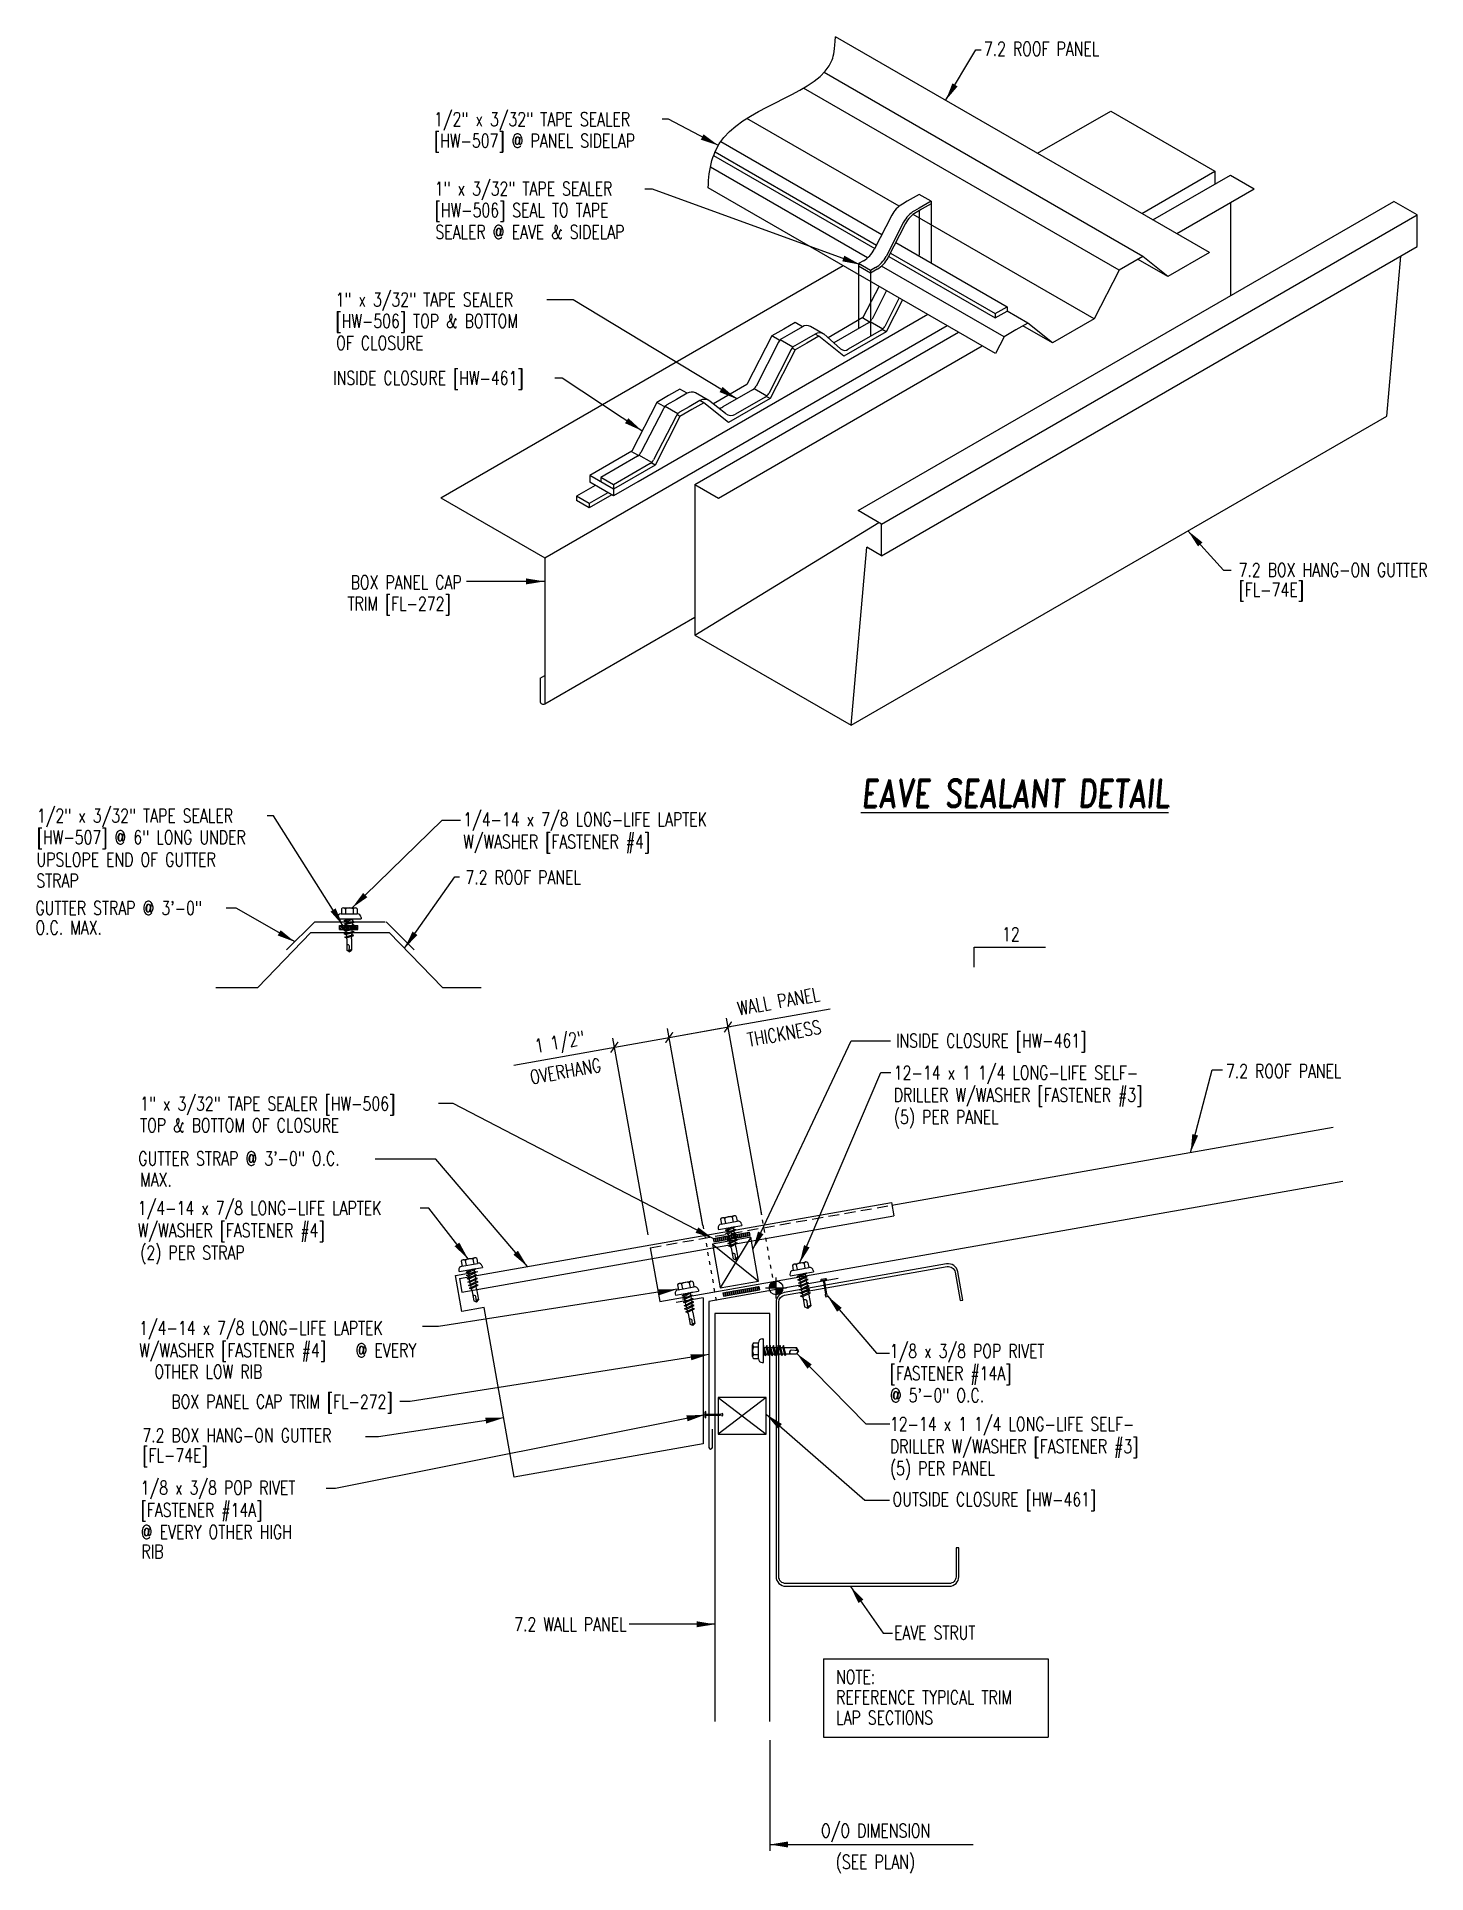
# Model space of a CAD drawing. Extents: x 3.4 to 41.4, y 9 to 59.3.
import ezdxf
from ezdxf.enums import TextEntityAlignment as Align

# ---------------------------------------------------------------- set-up
doc = ezdxf.new("R2010")
doc.units = 0
doc.header["$LTSCALE"] = 4
doc.header["$MEASUREMENT"] = 0
doc.linetypes.add('DOT2', pattern=[0.125, 0, -0.125])
doc.linetypes.add('HIDDEN', pattern=[0.375, 0.25, -0.125])
doc.layers.get('0').update_dxf_attribs({"linetype": 'CONTINUOUS'})
for name, color, linetype in [('CLOSURE', 3, 'CONTINUOUS'), ('DIM', 2, 'CONTINUOUS'), ('DIM-DETAILS', 7, 'CONTINUOUS'), ('FASTENER', 9, 'CONTINUOUS'), ('GRID', 9, 'CONTINUOUS'), ('LABEL', 6, 'CONTINUOUS'), ('MARK', 1, 'CONTINUOUS'), ('PANEL', 11, 'CONTINUOUS'), ('PANEL-S', 11, 'CONTINUOUS'), ('SEALANT', 8, 'CONTINUOUS'), ('SECTION', 11, 'CONTINUOUS'), ('STLA', 12, 'CONTINUOUS'), ('TAPE', 9, 'CONTINUOUS'), ('TEXT', 2, 'CONTINUOUS'), ('TRIM', 6, 'CONTINUOUS')]:
    doc.layers.add(name, color=color, linetype=linetype)
doc.styles.add('ROMAND', font='romand', dxfattribs={"height": 0.075})
doc.styles.add('TEXT', font='SIMPLEX.shx', dxfattribs={"width": 0.75, "height": 0.375})
doc.styles.add('TEXT1', font='ROMANS.shx', dxfattribs={"width": 0.75, "height": 0.375})
doc.dimstyles.new('DETAIL$7', dxfattribs={"dimscale": 4, "dimtxt": 0.375, "dimasz": 0.125, "dimexe": 0.0625, "dimexo": 0.0625, "dimgap": 0.0625, "dimtad": 1, "dimdec": 4, "dimzin": 3, "dimdsep": 46, "dimlunit": 4, "dimtxsty": 'TEXT', "dimblk": 'ARCHTICK', "dimcen": 0.0625, "dimclrd": 7, "dimclre": 7, "dimclrt": 2, "dimadec": 0, "dimazin": 0, "dimtfac": 0.6, "dimtdec": 4, "dimtmove": 0, "dimatfit": 3, "dimfxl": 0, "dimfrac": 2, "dimtolj": 1, "dimtzin": 0, "dimarcsym": 0})

# ---------------------------------------------------------------- blocks, each defined once
blk = doc.blocks.new('fm4')
at = {"layer": 'FASTENER', "color": 12}
for p, q in [((-0.089, 0.018), (0.089, 0.018)), ((0.06, 0.04), (-0.06, 0.04)), ((-0.012, 0.018), (-0.012, -0.373)), ((0.012, 0.018), (0.012, -0.373)), ((-0.02, -0.45), (0.02, -0.45))]:
    blk.add_line(p, q, dxfattribs=at)
for centre, radius, start, end in [((0, -0.066), 0.123, 119.4777, 136.6143), ((0, -0.066), 0.123, 43.3857, 60.5223), ((0, -0.428), 0.03, 143.7655, 228.4038), ((-0.075, -0.373), 0.0625, 323.7655, 0), ((0.075, -0.373), 0.0625, 180, 216.2345), ((0, -0.428), 0.03, 311.5962, 36.2345)]:
    blk.add_arc(centre, radius, start, end, dxfattribs=at)
blk = doc.blocks.new('FD-F14A')
at = {"layer": 'TEXT', "style": 'TEXT1', "width": 0.75}
for s, p in [('1/8 x 3/8 POP RIVET', (0.005, -0.041)), ('[FASTENER #14A]', (0.005, -0.193))]:
    blk.add_text(s, height=0.09375, dxfattribs=at).set_placement(p)
blk.add_attdef('(QUANTITY)', (0.005, -0.344), '', height=0.0938, dxfattribs=at)
blk = doc.blocks.new('fz9')
at = {"layer": 'FASTENER'}
for p, q in [((-0.324, 0.071), (-0.324, 0.037)), ((-0.324, 0.037), (0.324, 0.037)), ((-0.224, 0.171), (0.215, 0.171)), ((-0.215, 0.305), (-0.215, 0.171)), ((-0.161, 0.337), (0.161, 0.337)), ((-0.139, -0.016), (0.046, 0.037)), ((-0.107, 0.305), (-0.107, 0.171)), ((-0.104, -0.036), (0.139, 0.033)), ((-0.086, 0.037), (0.086, 0.037)), ((-0.086, 0.037), (-0.086, -0.001)), ((0.086, 0.037), (0.133, 0.037)), ((0.086, 0.018), (0.086, -0.042)), ((0.107, 0.305), (0.107, 0.171)), ((0.139, 0.033), (0.133, 0.037)), ((0.215, 0.305), (0.215, 0.171)), ((0.324, 0.071), (0.324, 0.037)), ((-0.104, -0.036), (-0.139, -0.016)), ((-0.139, -0.107), (0.104, -0.038)), ((-0.104, -0.127), (-0.139, -0.107)), ((-0.139, -0.198), (0.104, -0.128)), ((-0.104, -0.218), (-0.139, -0.198)), ((-0.139, -0.289), (0.104, -0.219)), ((-0.104, -0.309), (-0.139, -0.289)), ((-0.139, -0.38), (0.104, -0.31)), ((-0.104, -0.4), (-0.139, -0.38)), ((-0.139, -0.47), (0.104, -0.401)), ((-0.104, -0.491), (-0.139, -0.47)), ((-0.139, -0.561), (0.104, -0.492)), ((-0.104, -0.127), (0.139, -0.058)), ((-0.104, -0.218), (0.139, -0.149)), ((-0.104, -0.309), (0.139, -0.239)), ((-0.104, -0.4), (0.139, -0.33)), ((-0.104, -0.491), (0.139, -0.421)), ((-0.086, -0.031), (-0.086, -0.092)), ((-0.086, -0.122), (-0.086, -0.183)), ((-0.086, -0.213), (-0.086, -0.274)), ((-0.086, -0.304), (-0.086, -0.364)), ((-0.086, -0.395), (-0.086, -0.455)), ((-0.086, -0.486), (-0.086, -0.546)), ((0.086, -0.073), (0.086, -0.133)), ((0.086, -0.164), (0.086, -0.224)), ((0.086, -0.255), (0.086, -0.315)), ((0.086, -0.345), (0.086, -0.406)), ((0.086, -0.436), (0.086, -0.497)), ((0.139, -0.058), (0.104, -0.038)), ((0.139, -0.149), (0.104, -0.128)), ((0.139, -0.239), (0.104, -0.219)), ((0.139, -0.33), (0.104, -0.31)), ((0.139, -0.421), (0.104, -0.401)), ((0.139, -0.512), (0.104, -0.492)), ((-0.104, -0.581), (-0.139, -0.561)), ((-0.104, -0.581), (0.139, -0.512)), ((-0.086, -0.577), (-0.086, -0.869)), ((0, -0.929), (-0.086, -0.869)), ((-0.002, -0.914), (0.014, -0.727)), ((0, -0.929), (0.086, -0.869)), ((0.086, -0.527), (0.086, -0.869))]:
    blk.add_line(p, q, dxfattribs=at)
for centre, radius, start, end in [((-0.224, 0.071), 0.1, 90, 180), ((-0.161, 0.274), 0.0628, 29.8754, 150.1246), ((0, 0.141), 0.196, 56.9974, 123.0026), ((0.161, 0.274), 0.0628, 29.8754, 150.1246), ((0.224, 0.071), 0.1, 0, 90), ((-0.046, -0.739), 0.0615, 11.1445, 130.906), ((0.054, -0.915), 0.0563, 55.4585, 194.8454)]:
    blk.add_arc(centre, radius, start, end, dxfattribs=at)
blk = doc.blocks.new('wp')
at = {"layer": 'SECTION'}
for p, q in [((-0.096, 0), (0.096, 0)), ((0, -0.096), (0, 0.096))]:
    blk.add_line(p, q, dxfattribs=at)
at = {"layer": 'SECTION', "const_width": 0.0625}
for points in [[(0, 0.031, 0.414214), (-0.031, 0, 1)], [(0, -0.031, 0.414214), (0.031, 0, 1)]]:
    blk.add_lwpolyline(points, format="xyb", dxfattribs=at)
at = {"layer": 'SECTION'}
blk.add_circle((0, 0), 0.0625, dxfattribs=at)
blk = doc.blocks.new('_ArchTick')
at = {"color": 0, "const_width": 0.15}
blk.add_lwpolyline([(-0.5, -0.5), (0.5, 0.5)], dxfattribs=at)
blk = doc.blocks.new('A$C30686E82')
for p, q in [((-2.715, 0.761), (3.437, 0.761)), ((-2.715, 0.761), (-2.715, -1.379)), ((3.437, 0.761), (3.437, -1.379)), ((-2.715, -1.379), (3.437, -1.379))]:
    blk.add_line(p, q)
at = {"layer": 'TEXT', "style": 'TEXT1', "width": 0.75}
for s, p in [('NOTE:', (-2.368, 0.081)), ('REFERENCE TYPICAL TRIM', (-2.368, -0.477)), ('LAP SECTIONS', (-2.368, -1.035))]:
    blk.add_text(s, height=0.375, dxfattribs=at).set_placement(p)
blk = doc.blocks.new('slopl1')
at = {"layer": 'MARK', "color": 6}
blk.add_lwpolyline([(0, 0), (0, 0.137), (0.487, 0.137)], dxfattribs=at)
at = {"layer": 'MARK', "color": 2, "style": 'TEXT1', "width": 0.75}
blk.add_text('12', height=0.0938, dxfattribs=at).set_placement((0.191, 0.178))
blk.add_attdef('SLOPL1', text='', height=0.0938, dxfattribs=at).set_placement((-0.055, 0.024), align=Align.RIGHT)
blk = doc.blocks.new('FD-F4')
at = {"layer": 'TEXT', "style": 'TEXT1', "width": 0.75}
for s, p in [('1/4-14 x 7/8 LONG-LIFE LAPTEK', (0.005, -0.041)), ('W/WASHER [FASTENER #4]', (0.005, -0.193))]:
    blk.add_text(s, height=0.09375, dxfattribs=at).set_placement(p)
blk.add_attdef('(QUANTITY)', (1.485, -0.193), '', height=0.0938, dxfattribs=at)
blk = doc.blocks.new('FD-F3')
at = {"layer": 'TEXT', "style": 'TEXT1', "width": 0.75}
for s, p in [('12-14 x 1 1/4 LONG-LIFE SELF-', (0.005, -0.041)), ('DRILLER W/WASHER [FASTENER #3]', (0.005, -0.193))]:
    blk.add_text(s, height=0.09375, dxfattribs=at).set_placement(p)
blk.add_attdef('(QUANTITY)', (0.005, -0.344), '', height=0.0938, dxfattribs=at)
blk = doc.blocks.new('A$C6938402A')
at = {"layer": 'TAPE'}
h = blk.add_hatch(dxfattribs=at)
h.set_pattern_fill('DOTS', color=256, scale=0.35, angle=270, style=0)
h.set_pattern_definition([(270, (-22.332364, -26.379487), (0.021875, -0.0109375), [0, -0.021875])])
h.paths.add_polyline_path([(-0.563, -0.04), (-0.547, -0.132), (0.438, 0.041), (0.422, 0.134)])
at = {"layer": 'SEALANT'}
for p, q in [((-0.563, -0.04), (0.422, 0.134)), ((-0.547, -0.132), (0.438, 0.041)), ((0.422, 0.134), (0.438, 0.041)), ((-0.563, -0.04), (-0.547, -0.132))]:
    blk.add_line(p, q, dxfattribs=at)
blk = doc.blocks.new('LAY-LAB')
at = {"layer": 'LABEL', "color": 6, "style": 'ROMAND', "oblique": 5, "width": 0.75}
blk.add_attdef('LAY-LAB', (0.017, 0.036), '', height=0.188, dxfattribs=at)
blk = doc.blocks.new('A$C737C3CF5')
at = {"layer": 'TRIM'}
for p, q in [((-7.738, 1.596), (4.08, 3.679)), ((4.08, 3.679), (4.145, 3.31)), ((-7.672, 1.226), (4.145, 3.31)), ((-7.738, 1.596), (-7.672, 1.226))]:
    blk.add_line(p, q, dxfattribs=at)
blk = doc.blocks.new('fz5')
at = {"layer": 'FASTENER'}
for p, q in [((-0.326, 0.071), (-0.326, 0.037)), ((-0.326, 0.037), (0.322, 0.037)), ((-0.226, 0.171), (0.214, 0.171)), ((-0.217, 0.305), (-0.217, 0.171)), ((-0.163, 0.337), (0.159, 0.337)), ((-0.141, -0.014), (0.037, 0.037)), ((-0.108, 0.305), (-0.108, 0.171)), ((-0.105, -0.034), (0.137, 0.035)), ((-0.088, 0.037), (-0.088, 0.001)), ((-0.088, 0.037), (0.085, 0.037)), ((0.085, 0.037), (0.134, 0.037)), ((0.085, 0.02), (0.085, -0.041)), ((0.105, 0.305), (0.105, 0.171)), ((0.137, 0.035), (0.134, 0.037)), ((0.214, 0.305), (0.214, 0.171)), ((0.322, 0.071), (0.322, 0.037)), ((-0.105, -0.034), (-0.141, -0.014)), ((-0.141, -0.105), (0.102, -0.036)), ((-0.105, -0.125), (-0.141, -0.105)), ((-0.141, -0.196), (0.102, -0.127)), ((-0.105, -0.216), (-0.141, -0.196)), ((-0.141, -0.287), (0.102, -0.217)), ((-0.105, -0.307), (-0.141, -0.287)), ((-0.141, -0.378), (0.102, -0.308)), ((-0.105, -0.398), (-0.141, -0.378)), ((-0.122, -0.463), (0.089, -0.403)), ((-0.086, -0.483), (-0.122, -0.463)), ((-0.105, -0.125), (0.137, -0.056)), ((-0.105, -0.216), (0.137, -0.147)), ((-0.105, -0.307), (0.137, -0.238)), ((-0.105, -0.398), (0.137, -0.328)), ((-0.088, -0.029), (-0.088, -0.09)), ((-0.088, -0.12), (-0.088, -0.181)), ((-0.084, -0.27), (-0.088, -0.211)), ((-0.086, -0.483), (0.124, -0.423)), ((-0.078, -0.36), (-0.082, -0.3)), ((-0.071, -0.449), (-0.075, -0.389)), ((-0.066, -0.516), (-0.069, -0.478)), ((0.063, -0.515), (0.068, -0.439)), ((0.071, -0.408), (0.075, -0.346)), ((0.077, -0.315), (0.082, -0.253)), ((0.084, -0.223), (0.085, -0.211)), ((0.085, -0.071), (0.085, -0.131)), ((0.085, -0.162), (0.085, -0.211)), ((0.124, -0.423), (0.089, -0.403)), ((0.137, -0.056), (0.102, -0.036)), ((0.137, -0.147), (0.102, -0.127)), ((0.137, -0.238), (0.102, -0.217)), ((0.137, -0.328), (0.102, -0.308)), ((-0.066, -0.516), (-0.066, -0.82)), ((-0.002, -0.866), (-0.066, -0.82)), ((-0.003, -0.854), (0.009, -0.714)), ((-0.002, -0.866), (0.063, -0.82)), ((0.063, -0.516), (0.063, -0.82))]:
    blk.add_line(p, q, dxfattribs=at)
for centre, radius, start, end in [((-0.226, 0.071), 0.1, 90, 180), ((-0.163, 0.274), 0.0628, 29.8754, 150.1246), ((-0.002, 0.141), 0.196, 56.9974, 123.0026), ((0.159, 0.274), 0.0628, 29.8754, 150.1246), ((0.222, 0.071), 0.1, 0, 90), ((-0.036, -0.723), 0.0461, 11.1445, 130.906), ((0.039, -0.855), 0.0422, 55.4585, 194.8454), ((0.073, -0.516), 0.01, 175.9484, 180)]:
    blk.add_arc(centre, radius, start, end, dxfattribs=at)
blk = doc.blocks.new('A$C22B817AC')
at = {"layer": 'TAPE'}
h = blk.add_hatch(dxfattribs=at)
h.set_pattern_fill('DOTS', color=256, scale=0.35, angle=270, style=0)
h.set_pattern_definition([(270, (-46.173024, -15.338993), (0.021875, -0.0109375), [0, -0.021875])])
h.paths.add_polyline_path([(-1.948, 1.156), (-1.928, 1.267), (-2.421, 1.354), (-2.44, 1.243)])
for p, q in [((-2.44, 1.243), (-2.421, 1.354)), ((-2.44, 1.243), (-1.948, 1.156)), ((-2.421, 1.354), (-1.928, 1.267)), ((-1.948, 1.156), (-1.928, 1.267))]:
    blk.add_line(p, q, dxfattribs=at)

msp = doc.modelspace()

# ---------------------------------------------------------------- linework, layer by layer
at = {"layer": 'CLOSURE'}
for p, q in [((26.445, 52.441), (26.005, 51.581)), ((27.087, 52.071), (26.64, 51.197)), ((27.782, 51.669), (19.851, 47.091)), ((24.148, 51.446), (23.838, 51.267)), ((24.348, 51.331), (24.148, 51.446)), ((26.005, 51.581), (25.051, 51.031)), ((26.187, 51.459), (25.99, 51.572)), ((23.513, 51.08), (22.832, 49.749)), ((23.838, 51.267), (23.513, 51.08)), ((23.713, 50.964), (23.513, 51.08)), ((24.472, 50.884), (24.148, 50.696)), ((24.797, 51.071), (24.472, 50.884)), ((24.797, 51.071), (24.695, 51.13)), ((25.478, 50.527), (24.797, 51.071)), ((26.64, 51.197), (25.478, 50.527)), ((26.64, 51.197), (26.535, 51.258)), ((24.148, 50.696), (23.466, 49.365)), ((24.148, 50.696), (24.065, 50.744)), ((20.688, 49.449), (20.363, 49.261)), ((20.998, 49.628), (20.688, 49.449)), ((21.198, 49.512), (20.998, 49.628)), ((21.647, 49.253), (21.546, 49.312)), ((22.832, 49.749), (21.914, 49.219)), ((23.466, 49.365), (22.329, 48.709)), ((23.466, 49.365), (23.361, 49.426)), ((20.363, 49.261), (19.682, 47.931)), ((20.998, 48.878), (20.317, 47.547)), ((20.564, 49.146), (20.363, 49.261)), ((20.998, 48.878), (20.915, 48.926)), ((21.323, 49.065), (20.998, 48.878)), ((21.647, 49.253), (21.323, 49.065)), ((22.329, 48.709), (21.647, 49.253)), ((19.682, 47.931), (18.53, 47.265)), ((21.323, 47.94), (19.179, 46.703)), ((19.865, 47.808), (19.667, 47.922)), ((19.179, 46.89), (18.53, 47.265)), ((18.53, 47.265), (18.53, 47.078)), ((20.317, 47.547), (19.179, 46.89)), ((20.317, 47.547), (20.212, 47.608)), ((19.179, 46.703), (18.53, 47.078)), ((19.179, 46.89), (19.179, 46.703)), ((22.937, 26.408), (21.891, 26.224)), ((21.891, 26.224), (22.102, 25.027)), ((21.891, 26.224), (23.148, 25.212)), ((22.937, 26.408), (22.102, 25.027)), ((23.148, 25.212), (22.937, 26.408)), ((22.102, 25.027), (23.148, 25.212)), ((22.046, 22.024), (22.046, 21.024)), ((23.357, 22.024), (22.046, 22.024)), ((22.046, 22.024), (23.357, 21.024)), ((23.357, 22.024), (22.046, 21.024)), ((23.357, 21.024), (23.357, 22.024)), ((22.046, 21.024), (23.357, 21.024))]:
    msp.add_line(p, q, dxfattribs=at)
at = {"layer": 'DIM', "color": 7}
msp.add_line((23.455, 12.647), (23.455, 9.613), dxfattribs=at)
at = {"layer": 'DIM-DETAILS', "linetype": 'DOT2', "ltscale": 0.3}
for p, q in [((23.581, 25.061), (23.077, 27.917)), ((21.625, 26.74), (21.989, 24.678))]:
    msp.add_line(p, q, dxfattribs=at)
at = {"layer": 'GRID', "ltscale": 0.1}
for p, q in [((25.885, 52.99), (25.885, 51.281)), ((26.21, 52.873), (26.21, 51.067))]:
    msp.add_line(p, q, dxfattribs=at)
at = {"layer": 'PANEL'}
for p, q in [((26.798, 27.29), (38.873, 29.419)), ((20.447, 24.647), (39.133, 27.942)), ((20.186, 26.124), (20.447, 24.647)), ((23.455, 24.324), (21.955, 24.324)), ((21.955, 24.324), (21.955, 13.157)), ((23.455, 13.157), (23.455, 24.324))]:
    msp.add_line(p, q, dxfattribs=at)
at = {"layer": 'PANEL', "linetype": 'HIDDEN', "ltscale": 0.3}
msp.add_line((20.186, 26.124), (26.798, 27.29), dxfattribs=at)
at = {"layer": 'PANEL-S'}
for p, q in [((35.483, 53.365), (25.255, 59.271)), ((33.015, 52.878), (24.377, 57.865)), ((33.665, 53.253), (24.94, 58.289)), ((26.995, 54.629), (22.827, 57.035)), ((26.13, 53.216), (21.83, 55.699)), ((29.631, 50.601), (21.773, 55.138)), ((32.334, 51.547), (27.379, 54.407)), ((35.483, 53.365), (34.346, 52.708)), ((29.865, 51.059), (26.514, 52.994)), ((33.015, 52.878), (32.334, 51.547)), ((33.665, 53.253), (33.015, 52.878)), ((34.346, 52.708), (33.534, 53.177)), ((34.346, 52.708), (33.665, 53.253)), ((30.515, 51.434), (29.95, 51.761)), ((30.515, 51.434), (30.19, 51.247)), ((31.196, 50.89), (30.384, 51.359)), ((31.196, 50.89), (30.515, 51.434)), ((32.334, 51.547), (31.196, 50.89)), ((29.865, 51.059), (29.631, 50.601)), ((30.19, 51.247), (29.865, 51.059))]:
    msp.add_line(p, q, dxfattribs=at)
msp.add_lwpolyline([(8.301, 33.25), (9.443, 33.25), (10.897, 34.75), (13.043, 34.75), (14.497, 33.25), (15.554, 33.25)], dxfattribs=at)
msp.add_open_spline([(21.773, 55.138), (21.782, 55.662), (22.148, 57.274), (25.117, 57.79), (25.224, 58.911), (25.255, 59.271)], degree=3, knots=[1.951594, 1.951594, 1.951594, 1.951594, 3.98318, 8.842634, 9.555001, 9.555001, 9.555001, 9.555001], dxfattribs=at)
at = {"layer": 'SEALANT'}
for p, q in [((29.625, 51.573), (29.95, 51.761)), ((29.625, 51.691), (29.625, 51.573))]:
    msp.add_line(p, q, dxfattribs=at)
at = {"layer": 'STLA'}
msp.add_lwpolyline([(28.735, 24.691), (28.598, 25.467, 0.414214), (28.295, 25.68), (23.845, 24.895, 0.36397), (23.629, 24.637), (23.629, 17.119, 0.414214), (23.891, 16.857), (28.366, 16.857, 0.414214), (28.629, 17.119), (28.629, 17.907), (28.554, 17.907), (28.554, 17.119, -0.414214), (28.366, 16.932), (23.891, 16.932, -0.414214), (23.703, 17.119), (23.703, 24.637, -0.36397), (23.858, 24.822), (28.307, 25.606, -0.414214), (28.525, 25.454), (28.661, 24.678)], format="xyb", close=True, dxfattribs=at)
at = {"layer": 'TAPE'}
for p, q in [((22.116, 56.401), (26.524, 53.856)), ((21.92, 56.021), (26.329, 53.476)), ((21.958, 56.117), (26.375, 53.567)), ((27.544, 54.955), (27.219, 54.768)), ((27.868, 54.768), (27.544, 54.955)), ((26.793, 54.383), (26.314, 53.446)), ((27.219, 54.768), (27.086, 54.691)), ((27.544, 54.58), (27.411, 54.503)), ((27.596, 54.54), (27.462, 54.463)), ((27.868, 54.768), (27.544, 54.58)), ((27.868, 54.697), (27.544, 54.51)), ((27.544, 54.51), (27.544, 53.293)), ((27.868, 54.768), (27.868, 54.697)), ((27.868, 54.697), (27.868, 53.08)), ((27.118, 54.196), (26.638, 53.259)), ((27.17, 54.155), (26.69, 53.219)), ((26.756, 53.347), (29.625, 51.691)), ((26.904, 53.636), (29.95, 51.878)), ((26.021, 53.139), (25.885, 53.06)), ((26.21, 52.873), (25.885, 53.06)), ((25.885, 53.06), (25.885, 52.99)), ((26.21, 52.802), (25.885, 52.99)), ((26.346, 52.951), (26.21, 52.873)), ((26.398, 52.911), (26.21, 52.802)), ((26.21, 52.873), (26.21, 52.802)), ((26.71, 53.256), (29.625, 51.573)), ((26.653, 52.321), (26.253, 51.539)), ((27, 52.12), (26.6, 51.339)), ((29.625, 51.691), (29.95, 51.878)), ((29.95, 51.878), (29.95, 51.761)), ((24.347, 51.33), (24.052, 51.16)), ((24.919, 51.142), (24.572, 51.343)), ((26.155, 51.437), (25.208, 50.889)), ((26.549, 51.27), (26.201, 51.471)), ((23.694, 50.907), (23.08, 49.707)), ((24.087, 50.769), (23.74, 50.97)), ((24.052, 51.16), (23.791, 51.009)), ((24.399, 50.959), (24.138, 50.809)), ((24.695, 51.13), (24.399, 50.959)), ((25.391, 50.724), (24.937, 51.134)), ((26.503, 51.236), (25.602, 50.716)), ((24.041, 50.706), (23.427, 49.507)), ((20.902, 49.341), (20.642, 49.191)), ((21.198, 49.512), (20.902, 49.341)), ((21.545, 49.311), (21.25, 49.141)), ((21.77, 49.324), (21.422, 49.524)), ((22.241, 48.959), (21.826, 49.29)), ((22.982, 49.604), (22.174, 49.138)), ((23.329, 49.404), (22.522, 48.938)), ((23.373, 49.436), (23.026, 49.637)), ((20.544, 49.088), (19.93, 47.889)), ((20.891, 48.888), (20.277, 47.688)), ((20.937, 48.951), (20.59, 49.151)), ((21.25, 49.141), (20.989, 48.99)), ((19.833, 47.786), (18.832, 47.208)), ((20.224, 47.618), (19.876, 47.818)), ((20.18, 47.586), (19.179, 47.008)), ((18.681, 46.99), (18.164, 46.692)), ((19.028, 46.79), (18.511, 46.492)), ((19.179, 47.008), (18.832, 47.208)), ((18.832, 47.208), (18.832, 47.091)), ((19.179, 47.008), (19.179, 46.89)), ((18.511, 46.492), (18.164, 46.692)), ((18.164, 46.692), (18.164, 46.574)), ((18.511, 46.374), (18.164, 46.574)), ((19.13, 46.731), (18.511, 46.374)), ((18.511, 46.492), (18.511, 46.374))]:
    msp.add_line(p, q, dxfattribs=at)
for centre, radius, start, end in [((27.461, 54.041), 0.75, 120, 152.8916), ((27.786, 53.854), 0.75, 120, 152.8916), ((27.837, 53.814), 0.75, 120, 152.8916), ((25.646, 53.788), 0.75, 300, 332.8916), ((25.971, 53.601), 0.75, 300, 332.8916), ((26.023, 53.56), 0.75, 300, 332.8916), ((24.472, 51.114), 0.25, 66.4852, 120), ((26.03, 51.653), 0.25, 300, 332.8916), ((26.378, 51.453), 0.25, 300, 332.8916), ((23.916, 50.793), 0.25, 120, 152.8916), ((24.263, 50.592), 0.25, 120, 152.8916), ((24.82, 50.913), 0.25, 61.8506, 120), ((25.502, 50.868), 0.182, 232.4218, 303.5534), ((21.323, 49.295), 0.25, 66.4852, 120), ((21.67, 49.095), 0.25, 51.3833, 120), ((22.857, 49.821), 0.25, 300, 332.8916), ((23.204, 49.621), 0.25, 300, 332.8916), ((20.767, 48.974), 0.25, 120, 152.8916), ((21.114, 48.774), 0.25, 120, 152.8916), ((22.049, 49.355), 0.25, 271.9424, 300), ((22.397, 49.154), 0.25, 231.3833, 300), ((19.708, 48.003), 0.25, 300, 332.8916), ((20.055, 47.802), 0.25, 300, 332.8916)]:
    msp.add_arc(centre, radius, start, end, dxfattribs=at)
at = {"layer": 'TEXT', "color": 7}
for p, q in [((20.703, 31.877), (22.378, 32.177)), ((23.234, 27.021), (22.267, 32.411)), ((22.311, 32.165), (25.11, 32.666)), ((16.452, 31.124), (20.703, 31.877)), ((20.125, 26.473), (19.159, 31.856)), ((21.625, 26.74), (20.659, 32.123)), ((21.626, 26.733), (20.659, 32.123)), ((20.703, 31.877), (22.112, 32.13))]:
    msp.add_line(p, q, dxfattribs=at)
at = {"layer": 'TRIM'}
for p, q in [((30.782, 56.079), (32.787, 57.237)), ((32.787, 57.237), (35.636, 55.592)), ((33.632, 54.434), (35.636, 55.592)), ((33.941, 54.256), (36.06, 55.479)), ((35.636, 55.592), (35.636, 55.234)), ((36.06, 55.479), (36.71, 55.104)), ((34.591, 53.881), (36.71, 55.104)), ((25.873, 46.302), (40.528, 54.763)), ((26.514, 45.932), (41.169, 54.393)), ((36.06, 54.729), (36.06, 52.184)), ((41.169, 54.393), (40.528, 54.763)), ((41.169, 53.525), (41.169, 54.393)), ((26.514, 45.064), (41.169, 53.525)), ((14.453, 46.652), (25.463, 53.008)), ((40.336, 48.886), (40.72, 53.265)), ((17.303, 45.007), (28.312, 51.363)), ((21.406, 47.018), (28.622, 51.184)), ((22.055, 46.643), (29.271, 50.809)), ((25.682, 40.425), (40.336, 48.886)), ((21.406, 47.018), (21.406, 42.893)), ((21.406, 47.018), (22.055, 46.643)), ((14.453, 46.652), (17.303, 45.007)), ((26.514, 45.932), (25.873, 46.302)), ((21.406, 42.893), (26.441, 45.974)), ((26.514, 45.064), (26.514, 45.932)), ((25.682, 40.425), (26.108, 45.298)), ((26.514, 45.064), (26.108, 45.298)), ((17.303, 45.007), (17.303, 41.014)), ((17.303, 41.014), (21.406, 43.383)), ((21.406, 42.893), (25.682, 40.425)), ((17.17, 41.709), (17.303, 41.785)), ((17.17, 41.709), (17.17, 41.083)), ((11.008, 35.043), (10.234, 34.277)), ((11.008, 35.043), (12.933, 35.043)), ((12.955, 35.043), (13.729, 34.277)), ((14.855, 25.362), (15.471, 25.47)), ((15.029, 24.377), (14.855, 25.362)), ((25.327, 25.278), (21.79, 24.654)), ((21.633, 24.755), (20.895, 24.624)), ((21.633, 24.755), (21.633, 20.755)), ((21.79, 24.654), (21.79, 20.654)), ((15.645, 24.486), (15.029, 24.377)), ((16.463, 19.843), (15.645, 24.486)), ((21.883, 21.154), (21.883, 20.654)), ((21.633, 20.755), (16.463, 19.843))]:
    msp.add_line(p, q, dxfattribs=at)
for centre, radius, start, end in [((17.257, 41.088), 0.0866, 182.9125, 302.2733), ((21.837, 20.66), 0.0472, 187.1296, 352.8704)]:
    msp.add_arc(centre, radius, start, end, dxfattribs=at)

# ---------------------------------------------------------------- block references
msp.add_blockref('A$C30686E82', (27.638, 14.108))
at = {"layer": 'FASTENER'}
msp.add_blockref('fz5', (11.95, 35.091), dxfattribs=at)
for name, p, rotation in [('fz5', (22.378, 26.64), 9.99999999999983), ('fz9', (24.34, 25.373), 9.999999999999792), ('fz5', (21.199, 24.844), 9.99999999999983), ('fm4', (24.931, 25.224), 9.999999999999872), ('fz9', (23.317, 23.304), 90), ('fm4', (21.72, 21.555), 90)]:
    msp.add_blockref(name, p, dxfattribs=dict(at, rotation=rotation))
at = {"layer": 'LABEL', "xscale": 4, "yscale": 4, "zscale": 4}
msp.add_blockref('LAY-LAB', (25.896, 38.04), dxfattribs=at).add_auto_attribs({'LAY-LAB': '%%UEAVE SEALANT DETAIL'})
at = {"layer": 'MARK', "xscale": 4, "yscale": 4, "zscale": 4}
msp.add_blockref('slopl1', (29.049, 33.805), dxfattribs=at)
at = {"layer": 'PANEL'}
msp.add_blockref('A$C737C3CF5', (22.705, 23.683), dxfattribs=at)
at = {"layer": 'TEXT'}
for name, p, xscale, yscale, zscale in [('FD-F4', (15.048, 37.823), 4, 4, 4), ('FD-F4', (6.143, 27.184), 4, 4, 4), ('wp', (23.628, 25.022), 3, 3, 3)]:
    msp.add_blockref(name, p, dxfattribs=dict(at, xscale=xscale, yscale=yscale, zscale=zscale))
at = {"layer": 'TEXT', "rotation": 10}
msp.add_blockref('A$C22B817AC', (14.305, 34.032), dxfattribs=at)
at = {"layer": 'TEXT', "color": 7, "yscale": 0.25, "zscale": 0.25}
for p, xscale, rotation in [((22.311, 32.165), 0.2499999999999999, 10.17465224019914), ((19.203, 31.61), 0.2499999999999999, 190.1746522401991), ((20.703, 31.877), 0.25, 10.17465224019912), ((20.703, 31.877), 0.25, 190.1746522401992)]:
    msp.add_blockref('_ArchTick', p, dxfattribs=dict(at, xscale=xscale, rotation=rotation))
at = {"layer": 'TEXT', "xscale": 4, "yscale": 4, "zscale": 4}
for name, p, values in [('FD-F3', (26.829, 30.89), {'(QUANTITY)': '(5) PER PANEL'}), ('FD-F4', (6.18, 23.902), {'(QUANTITY)': '@ EVERY'}), ('FD-F14A', (26.719, 23.271), {'(QUANTITY)': '@ 5\'-0" O.C.'}), ('FD-F3', (26.723, 21.273), {'(QUANTITY)': '(5) PER PANEL'}), ('FD-F14A', (6.222, 19.531), {'(QUANTITY)': '@ EVERY OTHER HIGH'})]:
    msp.add_blockref(name, p, dxfattribs=at).add_auto_attribs(values)
at = {"layer": 'TEXT'}
for p in [(22.471, 26.415), (22.733, 24.929)]:
    msp.add_blockref('A$C6938402A', p, dxfattribs=at)
at = {"layer": 'TRIM', "rotation": 9.99999999999983}
msp.add_blockref('fz5', (15.281, 25.49), dxfattribs=at)

# ---------------------------------------------------------------- texts
at = {"layer": 'TEXT', "style": 'TEXT1', "width": 0.75}
for s, p in [('7.2 ROOF PANEL', (29.313, 58.752)), ('1/2" x 3/32" TAPE SEALER ', (14.269, 56.826)), ('[HW-507] @ PANEL SIDELAP', (14.269, 56.236)), ('1" x 3/32" TAPE SEALER ', (14.288, 54.926)), ('[HW-506] SEAL TO TAPE', (14.288, 54.336)), ('SEALER @ EAVE & SIDELAP', (14.306, 53.739)), ('1" x 3/32" TAPE SEALER ', (11.573, 51.89)), ('[HW-506] TOP & BOTTOM', (11.573, 51.3)), ('OF CLOSURE', (11.591, 50.703)), ('INSIDE CLOSURE [HW-461]', (11.509, 49.741)), ('7.2 BOX HANG-ON GUTTER', (36.284, 44.488)), ('[FL-74E]', (36.284, 43.944)), ('1/2" x 3/32" TAPE SEALER ', (3.402, 37.76)), ('[HW-507] @ 6" LONG UNDER', (3.402, 37.17)), ('UPSLOPE END OF GUTTER', (3.391, 36.561)), ('STRAP', (3.388, 35.984)), ('7.2 ROOF PANEL', (15.129, 36.074)), ('GUTTER STRAP @ 3\'-0"', (3.362, 35.232)), ('O.C. MAX.', (3.362, 34.699)), ('INSIDE CLOSURE [HW-461]', (26.908, 31.603)), ('7.2 ROOF PANEL', (35.938, 30.769)), ('1" x 3/32" TAPE SEALER [HW-506]', (6.226, 29.879)), ('TOP & BOTTOM OF CLOSURE', (6.226, 29.289)), ('GUTTER STRAP @ 3\'-0" O.C.', (6.178, 28.378)), ('MAX.', (6.227, 27.802)), ('(2) PER STRAP', (6.229, 25.801)), ('7.2 BOX HANG-ON GUTTER', (6.288, 20.797)), ('[FL-74E]', (6.288, 20.253)), ('OUTSIDE CLOSURE [HW-461]', (26.815, 19.046)), ('RIB', (6.262, 17.62)), ('EAVE STRUT', (26.853, 15.397)), ('O/O DIMENSION', (24.857, 9.979)), ('(SEE PLAN)', (25.26, 9.126))]:
    msp.add_text(s, height=0.375, dxfattribs=at).set_placement(p)
for s, p in [('BOX PANEL CAP', (15.024, 44.147)), ('TRIM [FL-272]', (14.722, 43.566)), ('OTHER LOW RIB', (9.569, 22.541)), ('BOX PANEL CAP TRIM [FL-272]', (13.133, 21.724)), ('7.2 WALL PANEL', (19.537, 15.629))]:
    msp.add_text(s, height=0.375, dxfattribs=at).set_placement(p, align=Align.RIGHT)
at = {"layer": 'TEXT', "color": 2, "char_height": 0.375, "attachment_point": 5, "rotation": 10.1747, "style": 'TEXT1'}
for s, insert in [('\\A1;WALL PANEL', (23.694, 32.869)), ('\\A1;THICKNESS', (23.849, 31.992)), ('\\A1;1 1/2"', (17.715, 31.698)), ('\\A1;OVERHANG', (17.866, 30.957))]:
    msp.add_mtext(s, dxfattribs=dict(at, insert=insert))

# ---------------------------------------------------------------- leaders
at = {"layer": 'DIM'}
msp.add_leader([(23.455, 9.788), (29.017, 9.788)], dimstyle='DETAIL$7', dxfattribs=at)
at = {"layer": 'TEXT'}
for points in [[(28.267, 57.525), (29.096, 58.909), (29.244, 58.909)], [(22.048, 56.295), (20.684, 57.01), (20.508, 57.01)], [(25.937, 53.03), (20.244, 55.099), (20.041, 55.099)], [(22.55, 49.355), (18.079, 52.072), (17.356, 52.072)], [(19.956, 48.486), (17.776, 49.925), (17.571, 49.925)], [(34.899, 45.746), (35.873, 44.666), (36.08, 44.666)], [(11.775, 34.945), (9.877, 37.943), (9.707, 37.943)], [(12.029, 35.428), (14.492, 37.824), (14.99, 37.824)], [(13.461, 34.319), (14.834, 36.279), (14.967, 36.279)], [(10.465, 34.493), (8.852, 35.419), (8.58, 35.419)], [(22.995, 26.078), (25.684, 31.782), (26.757, 31.782)], [(24.273, 25.703), (26.498, 30.916), (26.768, 30.916)], [(34.97, 28.73), (35.558, 30.991), (35.846, 30.991)], [(21.907, 26.375), (14.796, 30.071), (14.389, 30.071)], [(16.827, 25.606), (14.318, 28.543), (12.662, 28.543)], [(15.202, 25.818), (14.127, 27.205), (13.888, 27.205)], [(20.918, 24.985), (14.392, 23.963), (13.95, 23.963)], [(25.035, 24.804), (26.372, 23.24), (26.732, 23.24)], [(21.79, 23.202), (13.619, 21.911), (13.335, 21.911)], [(24.194, 23.229), (26.083, 21.305), (26.741, 21.305)], [(21.68, 21.549), (11.57, 19.533), (11.315, 19.533)], [(16.177, 21.466), (12.752, 20.95), (12.39, 20.95)], [(23.357, 21.565), (26.053, 19.211), (26.729, 19.211)], [(25.662, 16.854), (26.562, 15.57), (26.809, 15.57)], [(21.955, 15.816), (20.489, 15.816), (19.607, 15.816)]]:
    msp.add_leader(points, dimstyle='DETAIL$7', dxfattribs=at)
msp.add_leader([(17.287, 44.362), (15.685, 44.362), (15.154, 44.362)], dimstyle='DETAIL$7', override={"dimgap": 0.0625, "dimtad": 0}, dxfattribs=at)

doc.saveas('drawing.dxf')
